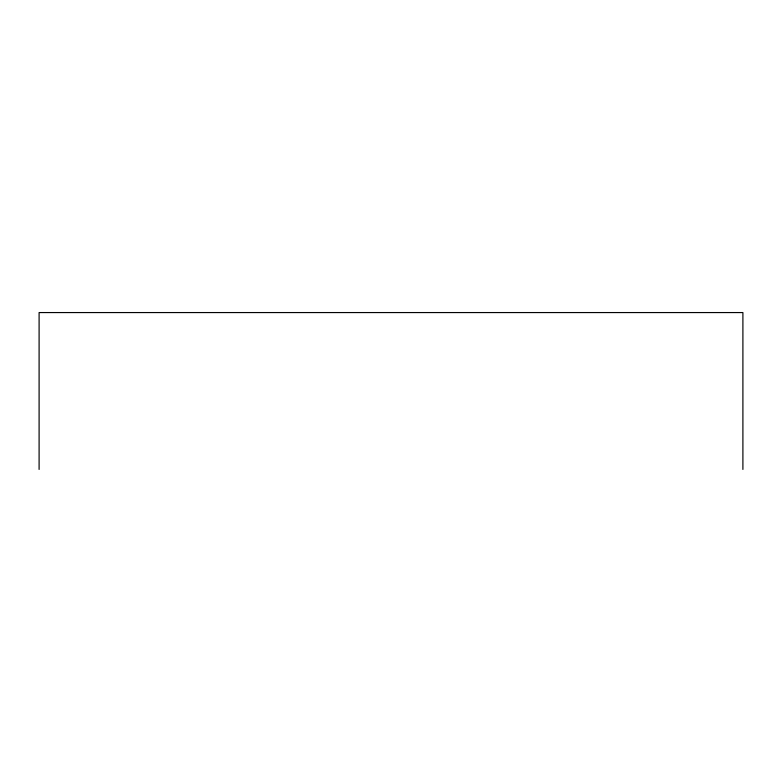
<?xml version="1.0" encoding="UTF-8"?>
<svg xmlns="http://www.w3.org/2000/svg" width="782" height="782" viewBox="0 0 782 782"><rect width="100%" height="100%" fill="white"/><g stroke="black" fill="none" stroke-linecap="round" stroke-linejoin="round"><path stroke-width="1.17" d="M742.9 469.435L742.9 312.565L39.1 312.565L39.1 469.435"/></g></svg>
